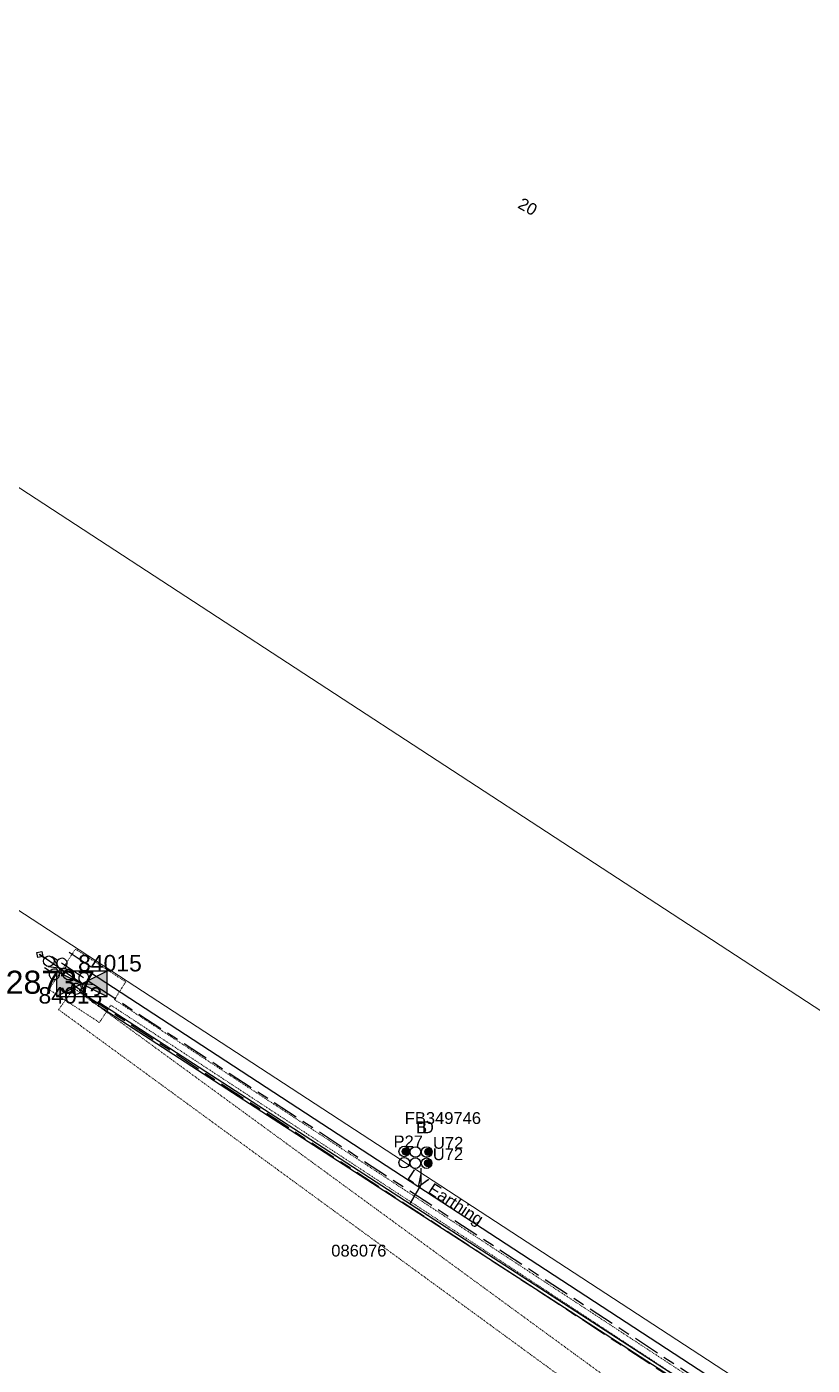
# Model space of a CAD drawing. Header units: metres. Extents: x 0 to 294317, y 0 to 6233398.
# Drawn here: x 292404.7 to 292524.2, y 6231828.6 to 6232032.2 of the extents above; entities that cross this region are included whole.
import ezdxf
from ezdxf import colors
from ezdxf.entities.mleader import LeaderData, LeaderLine
from ezdxf.enums import TextEntityAlignment as Align
from ezdxf.math import Vec2, Vec3

# ---------------------------------------------------------------- set-up
doc = ezdxf.new("R2010")
doc.units = ezdxf.units.M
for name, pattern in [('Cable Exist UG', [8.2, 4, -1.2, 1.8, -1.2]), ('HIDDEN', [0.375, 0.25, -0.125]), ('HIDDEN2', [0.1875, 0.125, -0.0625])]:
    doc.linetypes.add(name, pattern=pattern)
doc.layers.get('0').update_dxf_attribs({"color": 6})
for name, color, linetype in [('_User Miscellaneous1', 7, 'Continuous'), ('_User Miscellaneous2', 7, 'Continuous'), ('Duct_SP_EXT', 7, 'Continuous'), ('Equip_HV_EXT', 7, 'Continuous'), ('Equip_LV_EXT', 7, 'Continuous'), ('Mains_HV_EXT', 7, 'Continuous'), ('Services_SP_EXT', 7, 'Continuous'), ('Sub_SP_EXT', 7, 'Continuous'), ('Trench_SP_EXT', 7, 'Continuous')]:
    doc.layers.add(name, color=color, linetype=linetype)
doc.layers.add('Cadastre Land Parcels_SP_EXT', color=9, linetype='Continuous', lineweight=5)
doc.layers.add('Cadastre Other Property_SP_EXT', color=9, linetype='HIDDEN', lineweight=5)
doc.styles.get("Standard").update_dxf_attribs({"font": 'arial.ttf'})
doc.styles.add('SWITCH_LABEL', font='arial.ttf', dxfattribs={"height": 2.5})
doc.linetypes.add('Cable E UG', pattern='A,6,-0.5,["E",Standard,S=1.7,R=0,X=0.5,Y=-1],-2.9', length=9.4)

# ---------------------------------------------------------------- blocks, each defined once
blk = doc.blocks.new('SUB_PADMOUNT_EXT')
for points in [[(0, 0), (-3.84, 1.92), (-3.84, -1.92)], [(0, 0), (3.84, 1.92), (3.84, -1.92)]]:
    blk.add_hatch(color=256).paths.add_polyline_path(points)
for p, q in [((3.84, 1.92), (-3.84, -1.92)), ((-3.84, 1.92), (3.84, -1.92))]:
    blk.add_line(p, q)
blk.add_lwpolyline([(-3.84, -1.92), (3.84, -1.92), (3.84, 1.92), (-3.84, 1.92)], close=True)
for tag, height, flags, p in [('ASSET_NUM', 3.5, 8, (2, 2)), ('STREET_CODE', 0.2, 9, (1.5, 0)), ('CONSTRUCTED_VOLTAGE', 0.2, 9, (1.5, -0.2)), ('OPERATING_VOLTAGE', 0.2, 9, (1.5, -0.6)), ('ORIENTATION', 0.2, 9, (1.5, -0.8)), ('OWNED_BY', 0.2, 9, (1.5, -1)), ('OPERATED_BY', 0.2, 9, (1.5, -1.2)), ('SECONDARY_VOLTAGE', 0.2, 9, (1.5, -1.6)), ('STATE', 0.2, 9, (1.5, -1.8)), ('NO_PHASES', 0.2, 9, (1.5, -0.4)), ('MAINTAINED_BY', 0.2, 9, (1.5, -1.4)), ('PARENT', 0.2, 9, (1.5, -2)), ('SUBSTATION_TYPE', 0.2, 9, (1.5, -2.2)), ('STREETNAME', 0.2, 9, (1.5, -3)), ('SUBURB', 0.2, 9, (1.5, -3.2)), ('Z', 0.2, 1, (1.5, -3.6)), ('USAGE', 0.2, 9, (1.5, -2.4)), ('LEGEND', 0.2, 9, (1.5, -2.6)), ('LOCATION', 0.2, 9, (1.5, -2.8)), ('NOTES', 0.2, 9, (1.5, -3.4))]:
    blk.add_attdef(tag, text='', height=height, dxfattribs=dict(flags=flags)).set_placement(p, align=Align.MIDDLE_LEFT)
blk = doc.blocks.new('DUCT_EXT')
blk.add_circle((0, 0.8), 0.8)
at = {"flags": 1}
blk.add_attdef('Z', (0, 0), '', height=0.2, dxfattribs=at)
at = {"flags": 9}
for tag, p in [('DUCT_CODE', (0, 0)), ('XSECT_TYPE', (0, -0.2)), ('STATE', (0, -0.6)), ('FB_REFERENCE', (0, -0.4)), ('NOTES', (0, -0.8))]:
    blk.add_attdef(tag, text='', height=0.2, dxfattribs=at).set_placement(p, align=Align.MIDDLE_LEFT)
blk = doc.blocks.new('CCP_EXT')
at = {"flags": 9}
for tag, p in [('STATE', (0, -1.8)), ('NOTES', (0, -2))]:
    blk.add_attdef(tag, text='', height=0.2, dxfattribs=at).set_placement(p, align=Align.MIDDLE_LEFT)
blk.add_wipeout([(0, 0.57), (0.57, 0), (0, -0.57), (-0.57, 0)])
blk.add_lwpolyline([(-0.57, 0), (0, 0.57), (0.57, 0), (0, -0.57), (-0.57, 0)])
at = {"flags": 1}
blk.add_attdef('Z', (0, 0), '', height=0.2, dxfattribs=at)
at = {"flags": 9}
for tag, p in [('CCP_TYPE', (0, 0)), ('CONSTRUCTED_VOLTAGE', (0, -0.2)), ('OPERATING_VOLTAGE', (0, -0.6)), ('ORIENTATION', (0, -0.8)), ('OWNED_BY', (0, -1)), ('NO_PHASES', (0, -0.4)), ('USAGE', (0, -1.2)), ('LEGEND', (0, -1.4)), ('LIFE_SUPPORT', (0, -1.6))]:
    blk.add_attdef(tag, text='', height=0.2, dxfattribs=at).set_placement(p, align=Align.MIDDLE_LEFT)
blk = doc.blocks.new('LV_UG_DFUSE_CLOSED_EXT')
for points in [[(1, 0), (0, 0)], [(5.04, 0.73), (2.16, -0.72)], [(5.05, -0.71), (2.16, 0.72)], [(6.2, 0.01), (7.2, 0.01)]]:
    blk.add_lwpolyline(points)
for centre in [(1.8, 0), (5.4, 0.01)]:
    blk.add_circle(centre, 0.8)
at = {"flags": 9}
for tag, p in [('ACTUAL_STATUS', (0, 0)), ('CONSTRUCTED_VOLTAGE', (0, -0.2)), ('OPERATING_VOLTAGE', (0, -0.6)), ('ORIENTATION', (0, -0.8)), ('STATE', (0, -1)), ('SWITCH_TYPE', (0, -1.2)), ('NO_PHASES', (0, -0.4)), ('USAGE', (0, -1.4)), ('NOTES', (0, -1.6))]:
    blk.add_attdef(tag, text='', height=0.2, dxfattribs=at).set_placement(p, align=Align.MIDDLE_LEFT)
at = {"flags": 1}
blk.add_attdef('Z', (0, 0), '', height=0.2, dxfattribs=at)
blk = doc.blocks.new('SWG_HOLEC_SU_EXT')
blk.add_line((1.8, -2), (5.8, -2))
for points in [[(1, 0), (0, 0)], [(6.6, 0), (7.6, 0)]]:
    blk.add_lwpolyline(points)
for points in [[(1.8, -0.8, 1), (1.8, 0.8, 1)], [(5.8, -0.8, 1), (5.8, 0.8, 1)]]:
    blk.add_lwpolyline(points, format="xyb", close=True)
at = {"style": 'SWITCH_LABEL', "flags": 8}
blk.add_attdef('ASSET_NUM', text='', height=2.5, rotation=179.9544, dxfattribs=at).set_placement((-2.4, 0), align=Align.MIDDLE_LEFT)
at = {"flags": 1}
blk.add_attdef('Z', (0, 0), '', height=0.2, dxfattribs=at)
at = {"flags": 9}
for tag, p in [('ACTUAL_STATUS', (0, -0.4)), ('CONSTRUCTED_VOLTAGE', (0, -0.6)), ('OPERATING_VOLTAGE', (0, -1)), ('ORIENTATION', (0, -1.2)), ('OWNED_BY', (0, -1.4)), ('STATE', (0, -1.8)), ('SWITCH_TYPE', (0, -2)), ('NO_PHASES', (0, -0.8)), ('PARENT', (0, -1.6)), ('STREETNAME', (0, -2.6)), ('SUBURB', (0, -2.8)), ('USAGE', (0, -2.2)), ('LOCATION', (0, -2.4)), ('NOTES', (0, -3))]:
    blk.add_attdef(tag, text='', height=0.2, dxfattribs=at).set_placement(p, align=Align.MIDDLE_LEFT)
at = {"style": 'SWITCH_LABEL', "flags": 9}
blk.add_attdef('STREET_CODE', text='', height=0.2, dxfattribs=at).set_placement((0, -0.2), align=Align.MIDDLE_LEFT)
blk = doc.blocks.new('CABLE_LARGE_EXT')
h = blk.add_hatch(color=256)
edge = h.paths.add_edge_path()
edge.add_arc((0, 0.55), 0.55, 0, 360)
blk.add_circle((0, 0.55), 0.55)
at = {"flags": 1}
blk.add_attdef('Z', (0, 0), '', height=0.2, dxfattribs=at)
at = {"flags": 9}
for tag, p in [('COND_CODE', (0, 0)), ('STATE', (0, -0.4)), ('XSECT_SIZE', (0, -0.6)), ('FB_REFERENCE', (0, -0.2)), ('NOTES', (0, -0.8))]:
    blk.add_attdef(tag, text='', height=0.2, dxfattribs=at).set_placement(p, align=Align.MIDDLE_LEFT)

msp = doc.modelspace()

# ---------------------------------------------------------------- linework, layer by layer
at = {"layer": 'Cadastre Land Parcels_SP_EXT', "linetype": 'Continuous'}
for points in [[(292391.74, 6231969.74), (292544.76, 6231869.94), (292623.26, 6231993.21), (292524.21, 6232056.26)], [(292659.95, 6231794.82), (292601.95, 6231832.65), (292544.76, 6231869.94), (292391.74, 6231969.74)], [(292301.53, 6231964.26), (292538.18, 6231809.95)], [(292538.18, 6231809.95), (292301.53, 6231964.26)]]:
    msp.add_lwpolyline(points, dxfattribs=at)
at = {"layer": 'Cadastre Other Property_SP_EXT', "linetype": 'HIDDEN2'}
msp.add_lwpolyline([(292491.21, 6231770.87), (292518.49, 6231808.07), (292411.88, 6231885.95), (292409.51, 6231882.71), (292512.89, 6231807.2), (292487.59, 6231773.26), (292491.21, 6231770.87)], close=True, dxfattribs=at)
at = {"layer": 'Duct_SP_EXT'}
for p, q in [((292415.52, 6231883.28), (292415.65, 6231883.48)), ((292511.56, 6231821.15), (292415.52, 6231883.28)), ((292415.78, 6231883.68), (292415.65, 6231883.48)), ((292511.82, 6231821.55), (292415.78, 6231883.68))]:
    msp.add_line(p, q, dxfattribs=at)
msp.add_lwpolyline([(292464.63, 6231858.59), (292464.61, 6231856.04), (292463.02, 6231853.3)], dxfattribs=at)
at = {"layer": 'Mains_HV_EXT', "linetype": 'Cable E UG'}
msp.add_lwpolyline([(292414.2, 6231888.45), (292514.1, 6231823.26), (292481.01, 6231776.17), (292481.01, 6231776.17), (292481.34, 6231775.98), (292481.66, 6231775.8), (292481.96, 6231775.62), (292482.27, 6231775.43), (292482.57, 6231775.23), (292482.87, 6231775.02), (292497.46, 6231764.78), (292498.6, 6231763.37)], dxfattribs=at)
at = {"layer": 'Mains_HV_EXT', "linetype": 'Cable Exist UG'}
for points in [[(292412.94, 6231886.71), (292414.87, 6231886.52), (292414.87, 6231886.52), (292514.15, 6231821.69), (292479.81, 6231775.09)], [(292412.94, 6231886.71), (292413.71, 6231884.88), (292413.71, 6231884.88), (292511.3, 6231821.15), (292478.1, 6231775.95)]]:
    msp.add_lwpolyline(points, dxfattribs=at)
at = {"layer": 'Trench_SP_EXT', "linetype": 'Cable Exist UG'}
for points in [[(292413.87, 6231884.99), (292411.65, 6231886.48)], [(292415.65, 6231883.48), (292414.97, 6231883.92), (292413.95, 6231884.6)]]:
    msp.add_lwpolyline(points, dxfattribs=at)

# ---------------------------------------------------------------- block references
at = {"layer": 'Duct_SP_EXT'}
for name, p, rotation in [('DUCT_EXT', (292462.9, 6231861.14), 90.0000000000002), ('DUCT_EXT', (292462.9, 6231859.44), 90.0000000000002), ('CABLE_LARGE_EXT', (292462.9, 6231861.14), 89.95726925888772), ('DUCT_EXT', (292464.59, 6231859.36), 90.0000000000002), ('DUCT_EXT', (292464.6, 6231861.06), 90.0000000000002), ('DUCT_EXT', (292466.3, 6231859.35), 90.0000000000002), ('DUCT_EXT', (292466.31, 6231861.05), 90.0000000000002), ('CABLE_LARGE_EXT', (292466.33, 6231861.09), 90.0000000000002), ('CABLE_LARGE_EXT', (292466.3, 6231859.35), 90.0000000000002)]:
    msp.add_blockref(name, p, dxfattribs=dict(at, rotation=rotation))
at = {"layer": 'Sub_SP_EXT'}
ref = msp.add_blockref('SUB_PADMOUNT_EXT', (292413.05, 6231886.63), dxfattribs=at)
ref.add_attrib('ASSET_NUM', '28737', dxfattribs={"layer": '0', "height": 3.5}).set_placement((292415.05, 6231886.88), align=Align.MIDDLE_RIGHT)

# ---------------------------------------------------------------- texts
at = {"layer": '_User Miscellaneous2'}
for s, p in [('FB349746', (292462.18, 6231865.32)), ('B', (292463.9, 6231863.91)), ('D', (292464.79, 6231863.91)), ('P27', (292460.47, 6231861.76)), ('U72', (292466.47, 6231861.55)), ('U72', (292466.45, 6231859.82))]:
    msp.add_text(s, height=1.8, dxfattribs=at).set_placement(p)
at = {"layer": 'Cadastre Land Parcels_SP_EXT'}
msp.add_text('20', height=1.8, rotation=330.922, dxfattribs=at).set_placement((292479.23, 6232004.72))
at = {"layer": 'Cadastre Other Property_SP_EXT'}
msp.add_text('086076', height=1.8, dxfattribs=at).set_placement((292451, 6231845.16))
at = {"layer": 'Mains_HV_EXT'}
msp.add_text('LV Earthing', height=1.8, rotation=326.8733, dxfattribs=at).set_placement((292462.39, 6231857.01))

# ---------------------------------------------------------------- next in the draw order: block references
at = {"layer": 'Services_SP_EXT', "rotation": 325.0601439056937}
msp.add_blockref('CCP_EXT', (292406.66, 6231891.09), dxfattribs=at)

# ---------------------------------------------------------------- next in the draw order: linework, layer by layer
at = {"layer": 'Cadastre Other Property_SP_EXT', "linetype": 'HIDDEN2'}
msp.add_lwpolyline([(292418.01, 6231884.24), (292419.73, 6231886.93), (292412.08, 6231891.92), (292408.05, 6231885.76), (292415.73, 6231880.75), (292417.45, 6231883.4), (292511.22, 6231821.91), (292511.22, 6231821.91, -0.364021), (292511.69, 6231819.34), (292511.69, 6231819.34), (292480.02, 6231778.51), (292481.06, 6231777.9), (292512.75, 6231819.1), (292512.75, 6231819.1, 0.35373), (292512.13, 6231822.52), (292512.13, 6231822.52), (292418.01, 6231884.24)], format="xyb", close=True, dxfattribs=at)
at = {"layer": 'Services_SP_EXT'}
msp.add_lwpolyline([(292413.05, 6231886.63), (292406.66, 6231891.09)], dxfattribs=at)

# ---------------------------------------------------------------- next in the draw order: block references
at = {"layer": 'Equip_HV_EXT'}
ref = msp.add_blockref('SWG_HOLEC_SU_EXT', (292413.71, 6231884.88), dxfattribs=dict(at, rotation=146.4780347153966))
ref.add_attrib('ASSET_NUM', '84013', dxfattribs={"layer": '0', "height": 2.5, "style": 'SWITCH_LABEL'}).set_placement((292411.31, 6231886.13), align=Align.TOP_CENTER)
ref = msp.add_blockref('SWG_HOLEC_SU_EXT', (292414.87, 6231886.52), dxfattribs=dict(at, rotation=146.4835026140307))
ref.add_attrib('ASSET_NUM', '84015', dxfattribs={"layer": '0', "height": 2.5, "style": 'SWITCH_LABEL'}).set_placement((292412.47, 6231887.77), align=Align.BOTTOM_LEFT)
at = {"layer": 'Equip_LV_EXT', "rotation": 145.5783499423163}
msp.add_blockref('LV_UG_DFUSE_CLOSED_EXT', (292412.49, 6231887.03), dxfattribs=at)

# ---------------------------------------------------------------- next in the draw order: leaders
at = {"layer": '_User Miscellaneous1'}
ml = msp.add_multileader_mtext('Standard', dxfattribs=at)
ml.set_content('LOT 435 \\PDP 1129749', color=256)
ml.set_leader_properties()
ml.build(insert=Vec2(0, 0))
ml.multileader.update_dxf_attribs({"has_text_frame": 1})
ctx = ml.context
ctx.base_point, ctx.char_height, ctx.plane_origin = Vec3(293228.99, 6231985.12), 3.5, Vec3(293181.97, 6231992.79)
ctx.text_align_type = 1
notes = []
notes.append((ctx, [(0, (0, 0, 0), (0, 0), (1, 0), 1, [])]))
ctx.mtext.insert, ctx.mtext.width, ctx.mtext.defined_height, ctx.mtext.alignment, ctx.mtext.flow_direction = Vec3(293246.19, 6231987.15), 36.8365, 7.89, 2, 5
ctx.mtext.has_bg_fill, ctx.mtext.bg_color, ctx.mtext.bg_scale_factor, ctx.mtext.bg_transparency, ctx.mtext.use_window_bg_color = 1, -1023410177, 1.5, 0, 0
for ctx, leaders in notes:
    for number, flags, end, landing, length, lines in leaders:
        leader = LeaderData()
        leader.index, (leader.has_last_leader_line, leader.has_dogleg_vector, leader.attachment_direction) = number, flags
        leader.last_leader_point, leader.dogleg_vector, leader.dogleg_length = Vec3(end), Vec3(landing), length
        for number, points, colour, breaks in lines:
            line = LeaderLine()
            line.index, line.vertices, line.color, line.breaks = number, Vec3.list(points), colors.encode_raw_color(colour), breaks
            leader.lines.append(line)
        ctx.leaders.append(leader)

doc.saveas('drawing.dxf')
